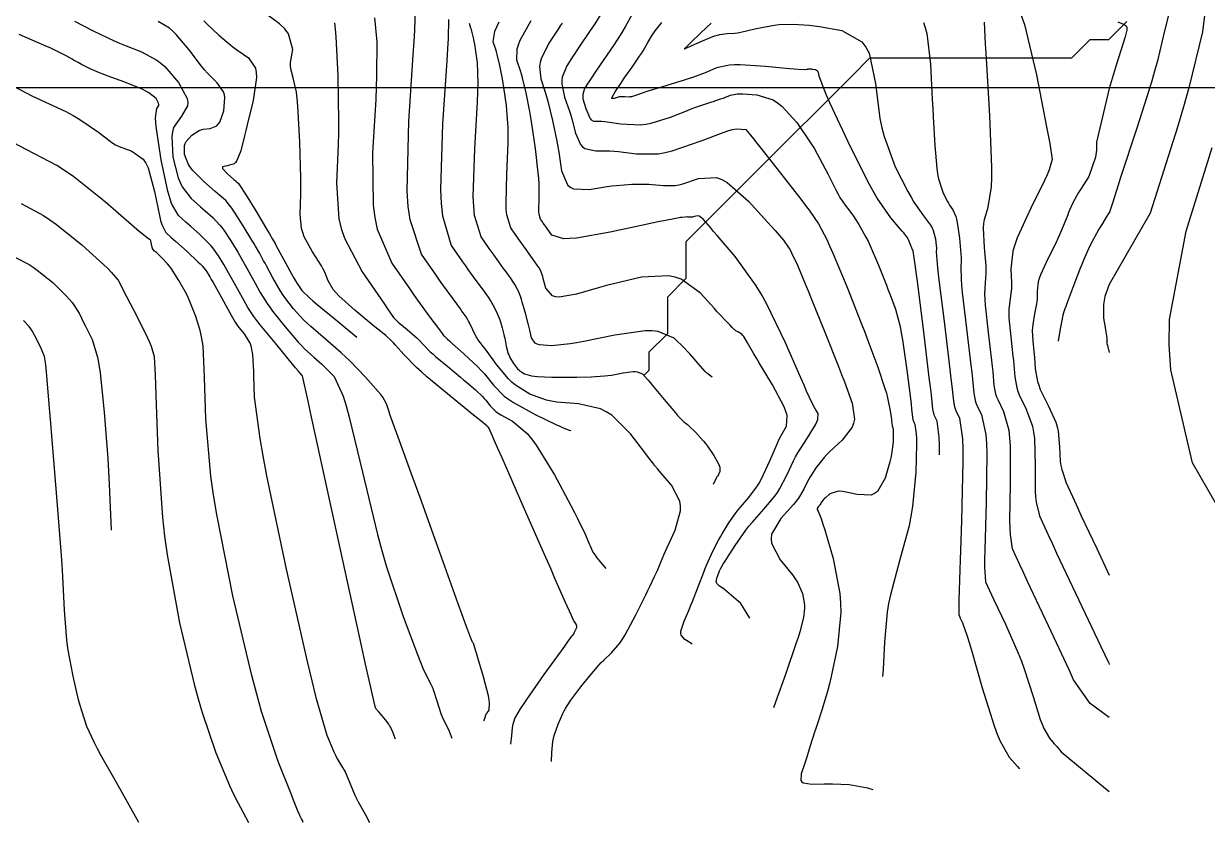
# Model space of a CAD drawing. Header units: metres. Extents: x 837117 to 838479, y 1189012 to 1191015.
# Drawn here: x 837940.9 to 838005.3, y 1189013.9 to 1189057.4 of the extents above; entities that cross this region are included whole.
import ezdxf

# ---------------------------------------------------------------- set-up
doc = ezdxf.new("R2010")
doc.units = ezdxf.units.M
doc.header["$LTSCALE"] = 0.3
for name, color, linetype in [('COTAS 10', 1, 'Continuous'), ('COTAS INT', 252, 'Continuous'), ('DRENAJE', 5, 'Continuous'), ('MARCO IMP', 130, 'Continuous')]:
    doc.layers.add(name, color=color, linetype=linetype)

msp = doc.modelspace()

# ---------------------------------------------------------------- linework, layer by layer
at = {"layer": 'COTAS 10'}
for points in [[(837957.854, 1189057.4), (837957.89, 1189057.055), (837957.924, 1189056.636), (837958.024, 1189054.519), (837958.064, 1189052.046), (837958.06, 1189051.404), (837958.049, 1189050.779), (837957.953, 1189048.673), (837958.083, 1189046.723), (837958.213, 1189046.197), (837958.386, 1189045.676), (837959.351, 1189043.843), (837960.365, 1189042.37), (837960.567, 1189042.077), (837960.736, 1189041.833), (837961.064, 1189041.364), (837961.241, 1189041.174), (837961.315, 1189041.106), (837961.399, 1189041.031), (837961.794, 1189040.705), (837962.217, 1189040.349), (837962.32, 1189040.255), (837962.416, 1189040.164), (837962.709, 1189039.854), (837963.061, 1189039.496), (837963.194, 1189039.374), (837963.342, 1189039.243), (837964.005, 1189038.687), (837964.701, 1189038.116), (837964.871, 1189037.974), (837965.03, 1189037.839), (837965.519, 1189037.414), (837965.899, 1189037.052), (837965.989, 1189036.957), (837966.073, 1189036.866), (837966.322, 1189036.555), (837966.633, 1189036.248), (837966.756, 1189036.159), (837966.895, 1189036.067), (837967.529, 1189035.719), (837968.328, 1189035.05), (837968.571, 1189034.756), (837968.823, 1189034.415), (837969.81, 1189032.789), (837970.704, 1189031.116), (837970.897, 1189030.746), (837971.067, 1189030.415), (837971.483, 1189029.554), (837971.708, 1189029.042), (837971.757, 1189028.93), (837971.799, 1189028.833), (837971.906, 1189028.59), (837972.056, 1189028.358), (837972.127, 1189028.267), (837972.211, 1189028.164), (837972.617, 1189027.693)], [(837977.309, 1189023.567), (837977.249, 1189023.612), (837977.183, 1189023.656), (837976.901, 1189023.819), (837976.703, 1189024.072), (837976.69, 1189024.174), (837976.695, 1189024.29), (837976.864, 1189024.824), (837977.155, 1189025.49), (837977.237, 1189025.689), (837977.32, 1189025.894), (837977.625, 1189026.69), (837977.935, 1189027.492), (837978.021, 1189027.702), (837978.107, 1189027.907), (837978.419, 1189028.6), (837978.745, 1189029.244), (837978.84, 1189029.417), (837978.937, 1189029.587), (837979.303, 1189030.184), (837979.697, 1189030.746), (837979.812, 1189030.894), (837979.929, 1189031.038), (837980.371, 1189031.534), (837980.827, 1189032.134), (837980.953, 1189032.344), (837981.078, 1189032.573), (837981.531, 1189033.558), (837981.944, 1189034.522), (837982.045, 1189034.738), (837982.14, 1189034.932), (837982.433, 1189035.446), (837982.471, 1189036.015), (837982.406, 1189036.243), (837982.308, 1189036.501), (837981.677, 1189037.689), (837980.954, 1189038.884), (837980.798, 1189039.147), (837980.661, 1189039.381), (837980.322, 1189039.98), (837980.116, 1189040.317), (837980.062, 1189040.387), (837980.01, 1189040.445), (837979.835, 1189040.57), (837979.681, 1189040.641), (837979.642, 1189040.666), (837979.605, 1189040.694), (837979.483, 1189040.815), (837979.361, 1189040.955), (837979.323, 1189040.996), (837979.283, 1189041.037), (837979.124, 1189041.19), (837978.81, 1189041.516), (837978.672, 1189041.665), (837978.513, 1189041.841), (837977.756, 1189042.691), (837976.716, 1189043.443), (837976.379, 1189043.556), (837976.021, 1189043.629), (837974.548, 1189043.548), (837973.026, 1189043.196), (837972.637, 1189043.098), (837972.262, 1189042.998), (837971.022, 1189042.635), (837970.067, 1189042.463), (837969.87, 1189042.483), (837969.704, 1189042.534), (837969.347, 1189042.963), (837969.205, 1189043.485), (837969.174, 1189043.594), (837969.146, 1189043.687), (837969.073, 1189043.895), (837968.974, 1189044.063), (837968.929, 1189044.132), (837968.877, 1189044.209), (837968.626, 1189044.569), (837968.352, 1189044.952), (837968.286, 1189045.045), (837968.223, 1189045.132), (837968.031, 1189045.396), (837967.839, 1189045.663), (837967.777, 1189045.751), (837967.71, 1189045.846), (837967.438, 1189046.238), (837967.224, 1189046.951), (837967.195, 1189047.248), (837967.178, 1189047.587), (837967.225, 1189049.17), (837967.302, 1189050.874), (837967.304, 1189051.291), (837967.298, 1189051.683), (837967.208, 1189052.897), (837967.064, 1189053.876), (837967.024, 1189054.119), (837966.984, 1189054.35), (837966.839, 1189055.083), (837966.696, 1189055.678), (837966.657, 1189055.822), (837966.618, 1189055.956), (837966.481, 1189056.365), (837966.568, 1189056.945), (837966.67, 1189057.187), (837966.806, 1189057.464)], [(837990.766, 1189033.89), (837990.762, 1189034.411), (837990.75, 1189034.847), (837990.635, 1189035.711), (837990.496, 1189035.998), (837990.468, 1189036.07), (837990.446, 1189036.139), (837990.405, 1189036.363), (837990.319, 1189037.155), (837990.268, 1189037.582), (837990.206, 1189038.099), (837989.885, 1189040.717), (837989.557, 1189043.318), (837989.491, 1189043.825), (837989.436, 1189044.239), (837989.323, 1189044.963), (837989.273, 1189045.098), (837989.257, 1189045.141), (837989.167, 1189045.371), (837989.09, 1189045.55), (837989.07, 1189045.593), (837989.051, 1189045.632), (837988.986, 1189045.748), (837988.814, 1189045.965), (837988.728, 1189046.068), (837988.624, 1189046.189), (837988.11, 1189046.783), (837987.372, 1189047.858), (837987.128, 1189048.283), (837986.866, 1189048.763), (837985.774, 1189050.956), (837984.801, 1189053.053), (837984.615, 1189053.473), (837984.464, 1189053.823), (837984.218, 1189054.507), (837984.178, 1189054.697), (837984.157, 1189054.736), (837984.132, 1189054.769), (837984.008, 1189054.838), (837983.868, 1189054.863), (837983.834, 1189054.868), (837983.802, 1189054.872), (837983.702, 1189054.88), (837983.612, 1189054.876), (837983.587, 1189054.873), (837983.56, 1189054.869), (837983.463, 1189054.849), (837983.069, 1189054.86), (837982.857, 1189054.876), (837982.599, 1189054.898), (837981.296, 1189055.024), (837979.916, 1189055.112), (837979.61, 1189055.11), (837979.338, 1189055.096), (837978.631, 1189054.95), (837978.141, 1189054.739), (837978.006, 1189054.684), (837977.871, 1189054.631), (837977.385, 1189054.454), (837976.823, 1189054.268), (837976.641, 1189054.21), (837976.446, 1189054.149), (837975.645, 1189053.906), (837974.893, 1189053.676), (837974.73, 1189053.624), (837974.587, 1189053.576), (837974.23, 1189053.447), (837974, 1189053.376), (837973.936, 1189053.366), (837973.872, 1189053.359), (837973.64, 1189053.369), (837973.41, 1189053.378), (837973.348, 1189053.371), (837973.286, 1189053.36), (837973.065, 1189053.286), (837972.941, 1189053.281), (837972.94, 1189053.314), (837972.952, 1189053.361), (837973.117, 1189053.655), (837973.416, 1189054.097), (837973.512, 1189054.238), (837973.615, 1189054.387), (837974.036, 1189054.989), (837974.448, 1189055.592), (837974.544, 1189055.742), (837974.633, 1189055.883), (837974.889, 1189056.328), (837975.132, 1189056.735), (837975.212, 1189056.852), (837975.297, 1189056.97), (837975.651, 1189057.414)], [(838000.468, 1189057.464), (838000.778, 1189057.335), (838000.913, 1189057.243), (838000.936, 1189057.209), (838000.952, 1189057.173), (838000.958, 1189057.013), (838000.905, 1189056.793), (838000.884, 1189056.719), (838000.861, 1189056.639), (838000.754, 1189056.302), (838000.397, 1189055.144), (838000.216, 1189054.547), (838000, 1189053.832), (837999.311, 1189050.905), (837999.295, 1189050.479), (837999.253, 1189050.092), (837998.89, 1189049.033), (837998.431, 1189048.325), (837998.329, 1189048.16), (837998.239, 1189048.009), (837998.003, 1189047.575), (837997.833, 1189047.195), (837997.784, 1189047.078), (837997.735, 1189046.955), (837997.547, 1189046.468), (837997.292, 1189045.856), (837997.2, 1189045.655), (837997.099, 1189045.44), (837996.656, 1189044.549), (837996.26, 1189043.684), (837996.188, 1189043.486), (837996.132, 1189043.305), (837996.067, 1189042.801), (837996.072, 1189042.374), (837996.061, 1189042.243), (837996.043, 1189042.105), (837995.935, 1189041.558), (837995.831, 1189040.976), (837995.818, 1189040.816), (837995.811, 1189040.656), (837995.839, 1189040.084), (837995.902, 1189039.504), (837995.916, 1189039.34), (837995.929, 1189039.174), (837995.967, 1189038.562), (837996.093, 1189037.879), (837996.162, 1189037.668), (837996.246, 1189037.448), (837996.67, 1189036.573), (837997.084, 1189035.658), (837997.16, 1189035.412), (837997.219, 1189035.169), (837997.297, 1189034.32), (837997.334, 1189033.515), (837997.368, 1189033.3), (837997.412, 1189033.089), (837997.656, 1189032.357), (837998.099, 1189031.378), (837998.269, 1189031.011), (837998.459, 1189030.603), (837999.315, 1189028.784), (838000, 1189027.333)], [(837961.163, 1189018.396), (837961.013, 1189018.788), (837960.886, 1189019.07), (837960.845, 1189019.143), (837960.802, 1189019.215), (837960.624, 1189019.455), (837960.446, 1189019.663), (837960.403, 1189019.713), (837960.362, 1189019.76), (837960.235, 1189019.904), (837960.14, 1189020.02), (837960.119, 1189020.05), (837960.1, 1189020.079), (837960.053, 1189020.172), (837959.729, 1189021.612), (837959.536, 1189022.49), (837959.297, 1189023.575), (837958.064, 1189029.225), (837956.835, 1189034.859), (837956.6, 1189035.935), (837956.41, 1189036.801), (837956.104, 1189038.179), (837956.096, 1189038.188), (837956.094, 1189038.19), (837956.091, 1189038.192), (837956.083, 1189038.2), (837955.866, 1189038.459), (837955.732, 1189038.62), (837955.566, 1189038.82), (837954.702, 1189039.864), (837953.808, 1189040.966), (837953.623, 1189041.202), (837953.466, 1189041.408), (837953.126, 1189041.906), (837952.915, 1189042.296), (837952.839, 1189042.434), (837952.755, 1189042.586), (837952.39, 1189043.243), (837952.007, 1189043.922), (837951.912, 1189044.087), (837951.823, 1189044.242), (837951.541, 1189044.719), (837951.233, 1189045.147), (837951.128, 1189045.271), (837951.014, 1189045.397), (837950.527, 1189045.872), (837950.016, 1189046.329), (837949.886, 1189046.444), (837949.761, 1189046.554), (837949.354, 1189046.909), (837948.982, 1189047.571), (837948.881, 1189047.875), (837948.78, 1189048.23), (837948.42, 1189049.947), (837948.167, 1189051.628), (837948.133, 1189051.96), (837948.116, 1189052.234), (837948.186, 1189052.743), (837948.284, 1189052.907), (837948.284, 1189052.963), (837948.273, 1189053.024), (837948.138, 1189053.284), (837947.75, 1189053.596), (837947.58, 1189053.69), (837947.383, 1189053.787), (837946.446, 1189054.164), (837945.479, 1189054.52), (837945.262, 1189054.603), (837945.068, 1189054.68), (837944.554, 1189054.906), (837944.229, 1189055.068), (837944.154, 1189055.106), (837944.086, 1189055.141), (837943.896, 1189055.24), (837943.712, 1189055.342), (837943.648, 1189055.379), (837943.578, 1189055.42), (837943.279, 1189055.597), (837942.676, 1189055.9), (837942.416, 1189056.021), (837942.114, 1189056.156), (837940.686, 1189056.777)], [(837947.194, 1189013.872), (837947.115, 1189014.019), (837945.985, 1189016.042), (837945.142, 1189017.537), (837944.958, 1189017.883), (837944.794, 1189018.2), (837944.378, 1189019.098), (837944.093, 1189019.946), (837944.012, 1189020.23), (837943.929, 1189020.537), (837943.623, 1189021.824), (837943.363, 1189023.246), (837943.309, 1189023.637), (837943.264, 1189024.028), (837943.165, 1189025.43), (837943.07, 1189027.259), (837943.026, 1189027.918), (837942.974, 1189028.645), (837942.726, 1189031.821), (837942.469, 1189034.925), (837942.413, 1189035.606), (837942.362, 1189036.209), (837942.233, 1189037.742), (837942.153, 1189038.596), (837942.135, 1189038.77), (837942.117, 1189038.918), (837942.068, 1189039.229), (837941.984, 1189039.449), (837941.945, 1189039.539), (837941.899, 1189039.642), (837941.679, 1189040.121), (837941.404, 1189040.628), (837941.323, 1189040.749), (837941.241, 1189040.863), (837940.93, 1189041.202)]]:
    msp.add_lwpolyline(points, dxfattribs=at)
at = {"layer": 'COTAS INT'}
for points in [[(838005.327, 1189059.004), (838005.061, 1189056.917), (838004.326, 1189053.862), (838004.037, 1189052.831), (838003.711, 1189051.719), (838002.224, 1189047.036), (838000, 1189043.161), (837999.757, 1189042.494), (837999.711, 1189042.278), (837999.68, 1189042.065), (837999.692, 1189041.321), (837999.785, 1189040.714), (837999.804, 1189040.588), (837999.821, 1189040.479), (837999.857, 1189040.237), (837999.871, 1189040.13), (837999.873, 1189040.106), (837999.874, 1189040.086), (837999.872, 1189040.035), (837999.867, 1189040.003), (837999.866, 1189039.994), (837999.866, 1189039.954), (837999.872, 1189039.918), (837999.876, 1189039.906), (837999.88, 1189039.893), (837999.901, 1189039.841), (838000, 1189039.447)], [(837967.432, 1189018.13), (837967.496, 1189018.605), (837967.529, 1189019.02), (837967.545, 1189019.122), (837967.563, 1189019.218), (837967.652, 1189019.518), (837967.964, 1189020.046), (837968.122, 1189020.285), (837968.312, 1189020.565), (837969.259, 1189021.914), (837970.19, 1189023.217), (837970.37, 1189023.469), (837970.517, 1189023.674), (837970.765, 1189024.017), (837970.792, 1189024.048), (837970.799, 1189024.056), (837970.806, 1189024.063), (837970.829, 1189024.085), (837970.863, 1189024.134), (837970.877, 1189024.158), (837970.893, 1189024.187), (837970.967, 1189024.332), (837971.023, 1189024.488), (837971.027, 1189024.524), (837971.027, 1189024.558), (837970.987, 1189024.656), (837970.857, 1189024.886), (837970.8, 1189025.002), (837970.734, 1189025.142), (837970.421, 1189025.837), (837969.842, 1189027.155), (837969.608, 1189027.688), (837969.343, 1189028.293), (837968.12, 1189031.084), (837966.965, 1189033.72), (837966.742, 1189034.228), (837966.561, 1189034.64), (837966.257, 1189035.324), (837966.228, 1189035.371), (837966.221, 1189035.381), (837966.213, 1189035.39), (837966.19, 1189035.409), (837966.172, 1189035.419), (837966.164, 1189035.425), (837966.155, 1189035.434), (837966.148, 1189035.443), (837966.145, 1189035.445), (837966.143, 1189035.448), (837966.132, 1189035.459), (837965.826, 1189035.707), (837965.637, 1189035.86), (837965.404, 1189036.05), (837964.187, 1189037.038), (837962.874, 1189038.138), (837962.58, 1189038.398), (837962.317, 1189038.639), (837961.62, 1189039.349), (837961.166, 1189039.861), (837961.056, 1189039.978), (837960.953, 1189040.083), (837960.637, 1189040.371), (837960.213, 1189040.716), (837960.042, 1189040.857), (837959.847, 1189041.018), (837958.949, 1189041.763), (837958.089, 1189042.54), (837957.917, 1189042.721), (837957.775, 1189042.887), (837957.504, 1189043.364), (837957.324, 1189043.836), (837957.24, 1189043.998), (837957.141, 1189044.174), (837956.659, 1189044.927), (837956.203, 1189045.757), (837956.121, 1189045.982), (837956.058, 1189046.205), (837955.988, 1189046.994), (837956.017, 1189048.07), (837956.016, 1189048.474), (837956.011, 1189048.924), (837955.961, 1189050.933), (837955.86, 1189052.872), (837955.823, 1189053.278), (837955.781, 1189053.627), (837955.598, 1189054.415), (837955.467, 1189054.903), (837955.458, 1189055.063), (837955.462, 1189055.235), (837955.574, 1189055.945), (837955.348, 1189056.808), (837955.138, 1189057.076), (837954.864, 1189057.357), (837953.339, 1189058.475)], [(837969.658, 1189017.189), (837969.664, 1189017.676), (837969.73, 1189018.27), (837969.764, 1189018.437), (837969.805, 1189018.605), (837970.012, 1189019.218), (837970.271, 1189019.794), (837970.345, 1189019.939), (837970.419, 1189020.076), (837970.698, 1189020.518), (837971.029, 1189020.964), (837971.137, 1189021.104), (837971.253, 1189021.251), (837971.73, 1189021.843), (837972.232, 1189022.426), (837972.363, 1189022.567), (837972.491, 1189022.7), (837972.924, 1189023.106), (837973.377, 1189023.636), (837973.517, 1189023.846), (837973.664, 1189024.083), (837974.248, 1189025.17), (837974.785, 1189026.26), (837974.902, 1189026.499), (837975.005, 1189026.711), (837975.262, 1189027.251), (837975.415, 1189027.593), (837975.452, 1189027.681), (837975.487, 1189027.765), (837975.596, 1189028.043), (837975.775, 1189028.465), (837975.854, 1189028.641), (837975.947, 1189028.842), (837976.387, 1189029.781), (837976.675, 1189030.829), (837976.671, 1189031.098), (837976.63, 1189031.358), (837976.181, 1189032.225), (837975.625, 1189032.879), (837975.518, 1189033.005), (837975.43, 1189033.107), (837975.282, 1189033.279), (837975.262, 1189033.302), (837975.254, 1189033.311), (837975.247, 1189033.321), (837975.215, 1189033.368), (837974.999, 1189033.655), (837974.875, 1189033.817), (837974.723, 1189034.015), (837973.946, 1189035.029), (837972.93, 1189036.036), (837972.628, 1189036.23), (837972.317, 1189036.388), (837971.118, 1189036.65), (837969.948, 1189036.745), (837969.654, 1189036.798), (837969.374, 1189036.862), (837968.473, 1189037.186), (837967.698, 1189037.676), (837967.498, 1189037.843), (837967.305, 1189038.025), (837966.656, 1189038.798), (837966.15, 1189039.509), (837966.045, 1189039.652), (837965.956, 1189039.771), (837965.764, 1189040.007), (837965.648, 1189040.162), (837965.607, 1189040.23), (837965.563, 1189040.31), (837965.372, 1189040.692), (837965.185, 1189041.077), (837965.143, 1189041.16), (837965.105, 1189041.232), (837965.003, 1189041.404), (837964.85, 1189041.615), (837964.779, 1189041.712), (837964.697, 1189041.825), (837964.296, 1189042.37), (837963.742, 1189043.14), (837963.562, 1189043.395), (837963.371, 1189043.667), (837962.586, 1189044.801), (837961.955, 1189046.67), (837961.862, 1189047.407), (837961.803, 1189048.238), (837961.884, 1189052.031), (837962.131, 1189055.664), (837962.176, 1189056.394), (837962.213, 1189057.006), (837962.262, 1189058.22)], [(837974.124, 1189058.031), (837973.66, 1189057.183), (837973.54, 1189056.975), (837973.422, 1189056.779), (837973.025, 1189056.17), (837972.655, 1189055.639), (837972.455, 1189055.347), (837972.104, 1189054.823), (837971.793, 1189054.352), (837971.719, 1189054.24), (837971.65, 1189054.135), (837971.444, 1189053.821), (837971.35, 1189053.494), (837971.351, 1189053.381), (837971.365, 1189053.259), (837971.513, 1189052.735), (837971.716, 1189052.273), (837971.764, 1189052.189), (837971.808, 1189052.124), (837971.936, 1189052.048), (837972.227, 1189052.055), (837972.375, 1189052.042), (837972.55, 1189052.023), (837973.425, 1189051.901), (837974.484, 1189051.857), (837974.777, 1189051.887), (837975.069, 1189051.934), (837976.122, 1189052.259), (837977.048, 1189052.639), (837977.26, 1189052.722), (837977.453, 1189052.796), (837977.991, 1189052.982), (837978.369, 1189053.097), (837978.46, 1189053.125), (837978.546, 1189053.153), (837978.811, 1189053.24), (837979.04, 1189053.324), (837979.103, 1189053.349), (837979.167, 1189053.374), (837979.398, 1189053.474), (837979.758, 1189053.54), (837979.904, 1189053.544), (837980.069, 1189053.543), (837980.832, 1189053.49), (837981.707, 1189053.202), (837981.944, 1189053.052), (837982.177, 1189052.872), (837983, 1189051.97), (837983.748, 1189050.874), (837983.935, 1189050.573), (837984.112, 1189050.271), (837984.68, 1189049.189), (837985.134, 1189048.27), (837985.241, 1189048.072), (837985.339, 1189047.899), (837985.624, 1189047.475), (837985.88, 1189047.153), (837985.96, 1189047.043), (837986.044, 1189046.925), (837986.38, 1189046.422), (837986.762, 1189045.74), (837986.876, 1189045.509), (837986.993, 1189045.26), (837987.442, 1189044.205), (837987.87, 1189043.122), (837987.974, 1189042.855), (837988.07, 1189042.602), (837988.365, 1189041.807), (837988.613, 1189040.871), (837988.681, 1189040.529), (837988.748, 1189040.152), (837988.985, 1189038.493), (837989.175, 1189036.948), (837989.212, 1189036.643), (837989.242, 1189036.391), (837989.292, 1189035.923), (837989.316, 1189035.791), (837989.33, 1189035.75), (837989.346, 1189035.708), (837989.428, 1189035.538), (837989.496, 1189035.029), (837989.503, 1189034.771), (837989.505, 1189034.464), (837989.47, 1189032.933), (837989.294, 1189031.063), (837989.207, 1189030.541), (837989.104, 1189030.017), (837988.591, 1189028.112), (837988.088, 1189026.268), (837987.991, 1189025.783), (837987.911, 1189025.309), (837987.775, 1189023.689), (837987.696, 1189022.199), (837987.652, 1189021.808)], [(838003.286, 1189058.107), (838003.009, 1189056.965), (838002.616, 1189055.328), (838002.461, 1189054.775), (838002.286, 1189054.179), (838001.489, 1189051.669), (838000.611, 1189048.985), (838000.386, 1189048.28), (838000.169, 1189047.592), (838000, 1189047.043)], [(837943.711, 1189057.487), (837944.716, 1189056.974), (837945.854, 1189056.432), (837946.145, 1189056.302), (837946.425, 1189056.181), (837947.35, 1189055.818), (837948.179, 1189055.378), (837948.399, 1189055.209), (837948.615, 1189055.019), (837949.361, 1189054.162), (837949.824, 1189053.276), (837949.861, 1189053.068), (837949.859, 1189052.876), (837949.524, 1189052.318), (837949.093, 1189051.701), (837949.03, 1189051.472), (837948.991, 1189051.218), (837949.055, 1189050.09), (837949.343, 1189048.958), (837949.445, 1189048.701), (837949.557, 1189048.469), (837950.042, 1189047.837), (837950.558, 1189047.39), (837950.689, 1189047.276), (837950.815, 1189047.165), (837951.228, 1189046.797), (837951.61, 1189046.395), (837951.717, 1189046.263), (837951.824, 1189046.121), (837952.213, 1189045.533), (837952.586, 1189044.91), (837952.682, 1189044.747), (837952.775, 1189044.586), (837953.086, 1189044.04), (837953.375, 1189043.519), (837953.531, 1189043.231), (837953.809, 1189042.715), (837954.183, 1189042.115), (837954.321, 1189041.92), (837954.475, 1189041.711), (837955.157, 1189040.851), (837955.872, 1189040.022), (837956.046, 1189039.833), (837956.21, 1189039.662), (837956.716, 1189039.192), (837957.153, 1189038.816), (837957.273, 1189038.705), (837957.393, 1189038.59), (837957.821, 1189038.149), (837958.317, 1189037.07), (837958.48, 1189036.553), (837958.653, 1189035.942), (837959.369, 1189032.946), (837960.187, 1189029.544), (837960.423, 1189028.675), (837960.665, 1189027.839), (837961.575, 1189025.086), (837962.358, 1189023.01), (837962.52, 1189022.6), (837962.658, 1189022.262), (837962.956, 1189021.636), (837963.112, 1189021.363), (837963.16, 1189021.247), (837963.211, 1189021.114), (837963.411, 1189020.488), (837963.638, 1189019.798), (837963.706, 1189019.624), (837963.776, 1189019.458), (837964.044, 1189018.92), (837964.235, 1189018.452)], [(837965.974, 1189019.403), (837966.064, 1189019.63), (837966.067, 1189019.67), (837966.069, 1189019.68), (837966.07, 1189019.689), (837966.079, 1189019.718), (837966.112, 1189019.774), (837966.129, 1189019.799), (837966.15, 1189019.83), (837966.254, 1189019.977), (837966.284, 1189020.364), (837966.258, 1189020.546), (837966.217, 1189020.76), (837965.949, 1189021.803), (837965.65, 1189022.824), (837965.59, 1189023.026), (837965.541, 1189023.191), (837965.447, 1189023.495), (837965.403, 1189023.601), (837965.385, 1189023.643), (837965.364, 1189023.69), (837965.267, 1189023.903), (837964.937, 1189024.768), (837964.77, 1189025.226), (837964.57, 1189025.778), (837963.573, 1189028.56), (837962.499, 1189031.561), (837962.251, 1189032.251), (837962.024, 1189032.88), (837961.381, 1189034.644), (837960.965, 1189035.785), (837960.882, 1189036.021), (837960.813, 1189036.224), (837960.675, 1189036.668), (837960.471, 1189037.025), (837960.36, 1189037.171), (837960.225, 1189037.339), (837959.537, 1189038.118), (837958.689, 1189038.992), (837958.452, 1189039.219), (837958.215, 1189039.44), (837957.35, 1189040.184), (837956.554, 1189040.865), (837956.36, 1189041.046), (837956.178, 1189041.223), (837955.613, 1189041.837), (837955.143, 1189042.456), (837955.019, 1189042.637), (837954.899, 1189042.822), (837954.492, 1189043.523), (837954.148, 1189044.167), (837954.067, 1189044.316), (837953.994, 1189044.452), (837953.783, 1189044.836), (837953.543, 1189045.251), (837953.451, 1189045.406), (837953.349, 1189045.579), (837952.886, 1189046.348), (837952.414, 1189047.095), (837952.306, 1189047.255), (837952.207, 1189047.394), (837951.928, 1189047.723), (837951.613, 1189048.001), (837951.491, 1189048.107), (837951.354, 1189048.227), (837950.73, 1189048.765), (837950.132, 1189049.368), (837950.01, 1189049.528), (837949.906, 1189049.686), (837949.691, 1189050.232), (837949.696, 1189050.716), (837949.731, 1189050.834), (837949.78, 1189050.946), (837950.082, 1189051.295), (837950.479, 1189051.536), (837950.588, 1189051.58), (837950.697, 1189051.614), (837951.09, 1189051.657), (837951.441, 1189051.792), (837951.524, 1189051.884), (837951.601, 1189052), (837951.828, 1189052.616), (837951.887, 1189053.318), (837951.857, 1189053.487), (837951.808, 1189053.645), (837951.466, 1189054.128), (837950.945, 1189054.655), (837950.783, 1189054.841), (837950.614, 1189055.045), (837949.941, 1189055.927), (837949.242, 1189056.77), (837949.057, 1189056.949), (837948.876, 1189057.105), (837948.254, 1189057.472)], [(837950.738, 1189057.506), (837950.897, 1189057.341), (837951.548, 1189056.731), (837952.229, 1189056.164), (837952.407, 1189056.026), (837952.58, 1189055.896), (837953.169, 1189055.496), (837953.548, 1189054.929), (837953.59, 1189054.693), (837953.603, 1189054.424), (837953.422, 1189053.168), (837953.099, 1189051.849), (837953.024, 1189051.54), (837952.954, 1189051.256), (837952.754, 1189050.433), (837952.542, 1189049.903), (837952.466, 1189049.804), (837952.382, 1189049.725), (837952.014, 1189049.613), (837951.76, 1189049.559), (837951.748, 1189049.517), (837951.762, 1189049.464), (837952.021, 1189049.174), (837952.373, 1189048.871), (837952.444, 1189048.81), (837952.505, 1189048.757), (837952.629, 1189048.648), (837952.803, 1189048.392), (837952.895, 1189048.247), (837953.005, 1189048.07), (837953.559, 1189047.162), (837954.111, 1189046.248), (837954.221, 1189046.066), (837954.311, 1189045.916), (837954.479, 1189045.633), (837954.613, 1189045.385), (837954.682, 1189045.257), (837954.764, 1189045.103), (837955.175, 1189044.332), (837955.616, 1189043.529), (837955.717, 1189043.355), (837955.81, 1189043.202), (837956.068, 1189042.824), (837956.483, 1189042.425), (837956.674, 1189042.258), (837956.899, 1189042.067), (837957.984, 1189041.176), (837959.071, 1189040.287)], [(837960.025, 1189057.667), (837960.143, 1189056.37), (837960.138, 1189054.526), (837960.118, 1189053.899), (837960.09, 1189053.221), (837959.919, 1189050.352), (837959.943, 1189047.481), (837960.037, 1189046.802), (837960.17, 1189046.173), (837960.968, 1189044.322), (837961.923, 1189042.944), (837962.154, 1189042.614), (837962.371, 1189042.307), (837963.037, 1189041.382), (837963.5, 1189040.753), (837963.589, 1189040.632), (837963.661, 1189040.535), (837963.78, 1189040.377), (837963.789, 1189040.37), (837963.791, 1189040.368), (837963.792, 1189040.366), (837963.808, 1189040.35), (837963.811, 1189040.348), (837963.824, 1189040.337), (837963.999, 1189040.181), (837964.104, 1189040.087), (837964.233, 1189039.971), (837964.906, 1189039.369), (837965.656, 1189038.655), (837965.834, 1189038.469), (837965.999, 1189038.288), (837966.489, 1189037.677), (837967.085, 1189037.08), (837967.317, 1189036.908), (837967.578, 1189036.734), (837968.762, 1189036.081), (837969.881, 1189035.541), (837970.101, 1189035.438), (837970.282, 1189035.355), (837970.613, 1189035.223), (837970.686, 1189035.207), (837970.705, 1189035.197)], [(837964.057, 1189057.578), (837964.026, 1189056.559), (837963.995, 1189056.003), (837963.953, 1189055.328), (837963.722, 1189051.899), (837963.616, 1189048.325), (837963.654, 1189047.559), (837963.72, 1189046.89), (837964.203, 1189045.28), (837964.818, 1189044.393), (837964.967, 1189044.18), (837965.108, 1189043.981), (837965.541, 1189043.379), (837965.872, 1189042.927), (837965.948, 1189042.823), (837966.017, 1189042.728), (837966.211, 1189042.459), (837966.367, 1189042.215), (837966.412, 1189042.135), (837966.459, 1189042.05), (837966.635, 1189041.698), (837966.799, 1189041.323), (837966.837, 1189041.224), (837966.873, 1189041.126), (837966.978, 1189040.789), (837967.063, 1189040.441), (837967.086, 1189040.336), (837967.11, 1189040.228), (837967.194, 1189039.807), (837967.304, 1189039.389), (837967.344, 1189039.283), (837967.388, 1189039.181), (837967.578, 1189038.846), (837967.803, 1189038.573), (837967.868, 1189038.51), (837967.934, 1189038.453), (837968.183, 1189038.292), (837968.569, 1189038.188), (837968.721, 1189038.166), (837968.893, 1189038.148), (837969.68, 1189038.111), (837970.563, 1189038.104), (837970.796, 1189038.105), (837971.024, 1189038.107), (837971.806, 1189038.126), (837972.529, 1189038.176), (837972.721, 1189038.198), (837972.908, 1189038.222), (837973.553, 1189038.34), (837974.09, 1189038.416), (837974.209, 1189038.415), (837974.316, 1189038.404), (837974.596, 1189038.286), (837974.899, 1189037.963), (837975.02, 1189037.823), (837975.156, 1189037.662), (837975.785, 1189036.899), (837976.391, 1189036.165), (837976.514, 1189036.023), (837976.618, 1189035.907), (837976.83, 1189035.706), (837976.986, 1189035.595), (837977.054, 1189035.536), (837977.133, 1189035.463), (837977.508, 1189035.096), (837977.929, 1189034.632), (837978.037, 1189034.498), (837978.142, 1189034.361), (837978.487, 1189033.849), (837978.733, 1189033.395), (837978.774, 1189033.295), (837978.804, 1189033.206), (837978.816, 1189032.979), (837978.76, 1189032.848), (837978.746, 1189032.821), (837978.734, 1189032.796), (837978.696, 1189032.74), (837978.665, 1189032.705), (837978.649, 1189032.685), (837978.621, 1189032.645), (837978.439, 1189032.273)], [(837980.444, 1189024.992), (837979.946, 1189025.78), (837979.32, 1189026.334), (837979.184, 1189026.448), (837979.065, 1189026.544), (837978.772, 1189026.752), (837978.643, 1189026.882), (837978.626, 1189026.93), (837978.619, 1189026.982), (837978.662, 1189027.216), (837978.752, 1189027.454), (837978.774, 1189027.509), (837978.795, 1189027.561), (837978.861, 1189027.71), (837979.016, 1189027.974), (837979.093, 1189028.098), (837979.185, 1189028.244), (837979.644, 1189028.954), (837980.222, 1189029.776), (837980.39, 1189029.993), (837980.561, 1189030.205), (837981.208, 1189030.932), (837981.807, 1189031.639), (837981.948, 1189031.839), (837982.077, 1189032.041), (837982.456, 1189032.784), (837982.815, 1189033.554), (837982.933, 1189033.773), (837983.059, 1189033.994), (837983.581, 1189034.812), (837984.019, 1189035.521), (837984.092, 1189035.673), (837984.144, 1189035.806), (837984.16, 1189036.128), (837984.038, 1189036.335), (837984.003, 1189036.396), (837983.968, 1189036.459), (837983.837, 1189036.699), (837983.534, 1189037.355), (837983.39, 1189037.68), (837983.22, 1189038.068), (837982.388, 1189039.984), (837981.356, 1189042.118), (837981.06, 1189042.642), (837980.76, 1189043.137), (837979.637, 1189044.684), (837978.674, 1189045.817), (837978.474, 1189046.051), (837978.303, 1189046.251), (837977.924, 1189046.687), (837977.742, 1189046.845), (837977.695, 1189046.87), (837977.65, 1189046.886), (837977.497, 1189046.879), (837977.364, 1189046.833), (837977.331, 1189046.825), (837977.3, 1189046.82), (837977.2, 1189046.819), (837977.105, 1189046.829), (837977.076, 1189046.831), (837977.046, 1189046.832), (837976.931, 1189046.83), (837976.75, 1189046.81), (837976.679, 1189046.8), (837976.599, 1189046.787), (837976.233, 1189046.721), (837975.454, 1189046.563), (837975.114, 1189046.491), (837974.72, 1189046.407), (837972.846, 1189046.003), (837971.006, 1189045.684), (837970.633, 1189045.654), (837970.319, 1189045.65), (837969.679, 1189045.842), (837969.462, 1189046.145), (837969.416, 1189046.211), (837969.375, 1189046.268), (837969.276, 1189046.405), (837969.204, 1189046.504), (837969.181, 1189046.537), (837969.157, 1189046.572), (837969.056, 1189046.717), (837968.976, 1189046.982), (837968.965, 1189047.092), (837968.959, 1189047.218), (837968.977, 1189047.805), (837968.977, 1189048.648), (837968.959, 1189048.934), (837968.935, 1189049.244), (837968.783, 1189050.557), (837968.583, 1189051.913), (837968.528, 1189052.249), (837968.472, 1189052.569), (837968.272, 1189053.585), (837968.074, 1189054.41), (837968.02, 1189054.609), (837967.966, 1189054.795), (837967.776, 1189055.362), (837967.781, 1189055.988), (837967.85, 1189056.211), (837967.948, 1189056.457), (837968.547, 1189057.525)], [(837970.234, 1189057.392), (837970.133, 1189057.237), (837970.02, 1189057.065), (837969.513, 1189056.29), (837969.089, 1189055.45), (837969.029, 1189055.236), (837968.994, 1189055.031), (837969.072, 1189054.358), (837969.314, 1189053.633), (837969.383, 1189053.395), (837969.451, 1189053.141), (837969.705, 1189052.088), (837969.938, 1189050.961), (837969.994, 1189050.661), (837970.046, 1189050.366), (837970.205, 1189049.341), (837970.517, 1189048.582), (837970.666, 1189048.454), (837970.842, 1189048.361), (837971.703, 1189048.324), (837972.689, 1189048.487), (837972.944, 1189048.521), (837973.191, 1189048.55), (837974.02, 1189048.614), (837974.756, 1189048.624), (837974.946, 1189048.618), (837975.13, 1189048.608), (837975.741, 1189048.544), (837976.38, 1189048.549), (837976.581, 1189048.584), (837976.792, 1189048.633), (837977.644, 1189048.927), (837978.622, 1189048.975), (837978.914, 1189048.867), (837979.215, 1189048.708), (837980.378, 1189047.697), (837981.412, 1189046.55), (837981.631, 1189046.304), (837981.823, 1189046.09), (837982.273, 1189045.577), (837982.548, 1189045.179), (837982.629, 1189045.037), (837982.712, 1189044.882), (837983.027, 1189044.209), (837983.456, 1189043.187), (837983.61, 1189042.811), (837983.78, 1189042.395), (837984.52, 1189040.56), (837985.261, 1189038.693), (837985.43, 1189038.257), (837985.585, 1189037.857), (837986.015, 1189036.703), (837986.133, 1189035.832), (837986.091, 1189035.609), (837986.015, 1189035.395), (837985.472, 1189034.689), (837984.793, 1189034.061), (837984.633, 1189033.897), (837984.484, 1189033.736), (837984.047, 1189033.188), (837983.726, 1189032.689), (837983.651, 1189032.56), (837983.581, 1189032.434), (837983.38, 1189032.01), (837983.089, 1189031.523), (837982.964, 1189031.357), (837982.818, 1189031.177), (837982.13, 1189030.416), (837981.628, 1189029.556), (837981.601, 1189029.314), (837981.622, 1189029.07), (837982.1, 1189028.173), (837982.766, 1189027.34), (837982.907, 1189027.135), (837983.027, 1189026.942), (837983.303, 1189026.34), (837983.405, 1189025.816), (837983.416, 1189025.673), (837983.419, 1189025.531), (837983.371, 1189025.022), (837983.163, 1189024.249), (837983.065, 1189023.94), (837982.951, 1189023.59), (837982.396, 1189021.985), (837981.844, 1189020.424), (837981.731, 1189020.102)], [(837972.397, 1189057.966), (837972.014, 1189057.35), (837971.728, 1189056.94), (837971.65, 1189056.827), (837971.573, 1189056.714), (837971.302, 1189056.309), (837971.013, 1189055.872), (837970.926, 1189055.739), (837970.835, 1189055.6), (837970.478, 1189055.055), (837970.231, 1189054.442), (837970.209, 1189054.261), (837970.207, 1189054.074), (837970.367, 1189053.354), (837970.635, 1189052.596), (837970.701, 1189052.384), (837970.763, 1189052.171), (837970.959, 1189051.397), (837971.233, 1189050.776), (837971.344, 1189050.66), (837971.471, 1189050.568), (837972.058, 1189050.439), (837972.818, 1189050.43), (837973.054, 1189050.415), (837973.3, 1189050.393), (837974.281, 1189050.269), (837975.46, 1189050.279), (837975.83, 1189050.342), (837976.22, 1189050.432), (837977.79, 1189050.976), (837979.194, 1189051.506), (837979.479, 1189051.588), (837979.72, 1189051.641), (837980.218, 1189051.598), (837980.635, 1189051.094), (837980.824, 1189050.857), (837981.047, 1189050.577), (837982.118, 1189049.216), (837983.215, 1189047.796), (837983.454, 1189047.479), (837983.664, 1189047.197), (837984.186, 1189046.454), (837984.627, 1189045.611), (837984.785, 1189045.265), (837984.959, 1189044.871), (837985.718, 1189043.039), (837986.501, 1189041.058), (837986.69, 1189040.569), (837986.867, 1189040.106), (837987.406, 1189038.65), (837987.791, 1189037.502), (837987.87, 1189037.233), (837987.938, 1189036.986), (837988.086, 1189036.269), (837988.144, 1189035.797), (837988.155, 1189035.703), (837988.164, 1189035.626), (837988.18, 1189035.484), (837988.187, 1189035.443), (837988.191, 1189035.431), (837988.196, 1189035.418), (837988.221, 1189035.366), (837988.242, 1189035.21), (837988.244, 1189035.132), (837988.245, 1189035.037), (837988.234, 1189034.57), (837988.156, 1189033.924), (837988.114, 1189033.717), (837988.064, 1189033.499), (837987.808, 1189032.61), (837987.382, 1189031.885), (837987.225, 1189031.77), (837987.05, 1189031.691), (837986.276, 1189031.717), (837985.508, 1189031.885), (837985.337, 1189031.896), (837985.185, 1189031.892), (837984.787, 1189031.75), (837984.554, 1189031.544), (837984.506, 1189031.5), (837984.465, 1189031.461), (837984.379, 1189031.368), (837984.343, 1189031.312), (837984.327, 1189031.284), (837984.304, 1189031.237), (837984.272, 1189031.183), (837984.258, 1189031.164), (837984.242, 1189031.144), (837984.166, 1189031.06), (837984.11, 1189030.964), (837984.107, 1189030.937), (837984.109, 1189030.91), (837984.162, 1189030.81), (837984.34, 1189030.354), (837984.42, 1189030.102), (837984.515, 1189029.795), (837984.97, 1189028.234), (837985.338, 1189026.333), (837985.379, 1189025.813), (837985.392, 1189025.295), (837985.216, 1189023.447), (837984.874, 1189021.808), (837984.783, 1189021.422), (837984.693, 1189021.066), (837984.382, 1189020.026), (837984.098, 1189019.205), (837984.025, 1189018.987), (837983.955, 1189018.774), (837983.725, 1189018.035), (837983.521, 1189017.369), (837983.467, 1189017.202), (837983.415, 1189017.041), (837983.238, 1189016.52), (837983.224, 1189016.145), (837983.274, 1189016.077), (837983.348, 1189016.023), (837983.809, 1189015.957), (837984.495, 1189015.974), (837984.709, 1189015.973), (837984.935, 1189015.97), (837985.84, 1189015.939), (837986.842, 1189015.754), (837987.128, 1189015.654)], [(837978.348, 1189057.382), (837977.778, 1189056.857), (837977.226, 1189056.325), (837977.12, 1189056.224), (837977.035, 1189056.142), (837976.899, 1189056.012), (837976.892, 1189056.005), (837976.884, 1189055.996), (837976.879, 1189055.988), (837976.88, 1189055.986), (837976.889, 1189055.988), (837977.046, 1189056.058), (837977.141, 1189056.1), (837977.258, 1189056.153), (837977.864, 1189056.426), (837978.527, 1189056.692), (837978.68, 1189056.74), (837978.819, 1189056.777), (837979.21, 1189056.818), (837979.625, 1189056.838), (837979.78, 1189056.861), (837979.951, 1189056.892), (837980.713, 1189057.068), (837981.564, 1189057.247), (837981.792, 1189057.28), (837982.016, 1189057.306), (837982.797, 1189057.338), (837983.665, 1189057.274), (837983.945, 1189057.238), (837984.241, 1189057.196), (837985.452, 1189056.977), (837986.536, 1189056.373), (837986.752, 1189056.086), (837986.932, 1189055.748), (837987.278, 1189054.097), (837987.51, 1189052.193), (837987.618, 1189051.695), (837987.744, 1189051.211), (837988.357, 1189049.569), (837989.04, 1189048.212), (837989.211, 1189047.907), (837989.373, 1189047.633), (837989.893, 1189046.897), (837990.279, 1189046.378), (837990.356, 1189046.24), (837990.422, 1189046.105), (837990.552, 1189045.638), (837990.587, 1189045.256), (837990.591, 1189045.175), (837990.593, 1189045.105), (837990.584, 1189044.938), (837990.637, 1189044.274), (837990.679, 1189043.89), (837990.733, 1189043.418), (837991.026, 1189040.992), (837991.327, 1189038.529), (837991.386, 1189038.034), (837991.433, 1189037.62), (837991.517, 1189036.803), (837991.575, 1189036.487), (837991.607, 1189036.39), (837991.646, 1189036.288), (837991.842, 1189035.883), (837992.008, 1189034.761), (837992.027, 1189034.206), (837992.035, 1189033.546), (837991.966, 1189030.281), (837991.853, 1189027.093), (837991.833, 1189026.482), (837991.818, 1189025.987), (837991.804, 1189025.182), (837991.846, 1189025.09), (837991.866, 1189025.046), (837991.891, 1189024.994), (837992.01, 1189024.741), (837992.263, 1189024.012), (837992.372, 1189023.661), (837992.496, 1189023.245), (837993.085, 1189021.202), (837993.735, 1189019.122), (837993.899, 1189018.681), (837994.054, 1189018.3), (837994.557, 1189017.414), (837994.998, 1189016.92), (837995.114, 1189016.786)], [(837989.883, 1189057.427), (837989.982, 1189057.152), (837990.068, 1189056.821), (837990.264, 1189055.154), (837990.365, 1189053.236), (837990.392, 1189052.747), (837990.417, 1189052.277), (837990.501, 1189050.728), (837990.616, 1189049.467), (837990.661, 1189049.178), (837990.711, 1189048.915), (837990.94, 1189048.183), (837991.187, 1189047.693), (837991.249, 1189047.583), (837991.307, 1189047.484), (837991.495, 1189047.218), (837991.652, 1189046.864), (837991.692, 1189046.708), (837991.729, 1189046.528), (837991.851, 1189045.672), (837991.928, 1189044.811), (837991.938, 1189044.628), (837991.944, 1189044.469), (837991.921, 1189044.093), (837991.935, 1189043.45), (837991.964, 1189043.121), (837992.002, 1189042.728), (837992.229, 1189040.765), (837992.471, 1189038.772), (837992.518, 1189038.36), (837992.557, 1189038.009), (837992.63, 1189037.243), (837992.705, 1189036.835), (837992.746, 1189036.709), (837992.796, 1189036.578), (837993.049, 1189036.056), (837993.277, 1189034.985), (837993.31, 1189034.508), (837993.331, 1189033.952), (837993.299, 1189031.291), (837993.223, 1189028.699), (837993.217, 1189028.186), (837993.216, 1189027.763), (837993.267, 1189026.975), (837993.489, 1189026.495), (837993.596, 1189026.264), (837993.724, 1189025.992), (837994.353, 1189024.659), (837995.046, 1189023.077), (837995.214, 1189022.648), (837995.372, 1189022.223), (837995.857, 1189020.72), (837996.246, 1189019.474), (837996.344, 1189019.21), (837996.437, 1189018.981), (837996.739, 1189018.451), (837997.003, 1189018.155), (837997.073, 1189018.074), (837997.141, 1189017.995), (837997.378, 1189017.713), (838000, 1189015.543)], [(838000, 1189019.577), (837998.964, 1189020.335), (837998.057, 1189021.636), (837997.829, 1189022.142), (837996.695, 1189024.577), (837995.557, 1189026.99), (837995.326, 1189027.483), (837995.131, 1189027.899), (837994.73, 1189028.769), (837994.615, 1189029.538), (837994.6, 1189029.891), (837994.594, 1189030.304), (837994.631, 1189032.3), (837994.627, 1189034.358), (837994.593, 1189034.809), (837994.546, 1189035.209), (837994.256, 1189036.228), (837993.946, 1189036.868), (837993.884, 1189037.029), (837993.834, 1189037.183), (837993.742, 1189037.683), (837993.681, 1189038.397), (837993.651, 1189038.687), (837993.614, 1189039.016), (837993.433, 1189040.538), (837993.272, 1189042.037), (837993.248, 1189042.353), (837993.234, 1189042.625), (837993.259, 1189043.248), (837993.303, 1189043.751), (837993.3, 1189043.948), (837993.291, 1189044.169), (837993.206, 1189045.175), (837993.161, 1189046.223), (837993.176, 1189046.47), (837993.204, 1189046.699), (837993.407, 1189047.371), (837993.595, 1189048.469), (837993.613, 1189048.966), (837993.616, 1189049.547), (837993.507, 1189052.341), (837993.335, 1189055.154), (837993.299, 1189055.747), (837993.269, 1189056.259), (837993.201, 1189057.433)], [(837995.191, 1189057.851), (837995.38, 1189057.308), (837996.045, 1189054.571), (837996.57, 1189051.827), (837996.672, 1189051.281), (837996.755, 1189050.828), (837996.895, 1189049.962), (837996.725, 1189049.396), (837996.612, 1189049.131), (837996.471, 1189048.82), (837995.722, 1189047.305), (837994.988, 1189045.69), (837994.855, 1189045.314), (837994.752, 1189044.97), (837994.637, 1189043.988), (837994.682, 1189043.272), (837994.68, 1189043.095), (837994.673, 1189042.928), (837994.597, 1189042.403), (837994.533, 1189041.801), (837994.533, 1189041.584), (837994.541, 1189041.347), (837994.636, 1189040.311), (837994.758, 1189039.26), (837994.783, 1189039.013), (837994.805, 1189038.785), (837994.855, 1189038.123), (837994.964, 1189037.531), (837995.023, 1189037.348), (837995.096, 1189037.158), (837995.463, 1189036.401), (837995.815, 1189035.434), (837995.877, 1189035.111), (837995.923, 1189034.763), (837995.964, 1189033.31), (837995.964, 1189031.909), (837995.984, 1189031.596), (837996.013, 1189031.314), (837996.193, 1189030.563), (837996.667, 1189029.528), (837996.882, 1189029.067), (837997.134, 1189028.531), (837998.345, 1189025.962), (837999.533, 1189023.449), (837999.967, 1189022.531), (838000, 1189022.461)], [(837978.394, 1189038.117), (837978.172, 1189038.266), (837978.094, 1189038.339), (837978.007, 1189038.427), (837977.634, 1189038.857), (837977.176, 1189039.385), (837977.036, 1189039.534), (837976.89, 1189039.684), (837976.318, 1189040.235), (837975.454, 1189040.6), (837975.125, 1189040.633), (837974.757, 1189040.636), (837973.101, 1189040.401), (837971.411, 1189040.051), (837971.02, 1189039.981), (837970.663, 1189039.924), (837969.654, 1189039.816), (837969.005, 1189039.864), (837968.876, 1189039.904), (837968.767, 1189039.957), (837968.557, 1189040.244), (837968.466, 1189040.673), (837968.433, 1189040.814), (837968.396, 1189040.966), (837968.236, 1189041.595), (837968.066, 1189042.202), (837968.024, 1189042.339), (837967.984, 1189042.462), (837967.854, 1189042.796), (837967.716, 1189043.056), (837967.671, 1189043.133), (837967.622, 1189043.212), (837967.419, 1189043.514), (837967.185, 1189043.84), (837967.117, 1189043.934), (837967.048, 1189044.029), (837966.786, 1189044.388), (837966.473, 1189044.822), (837966.372, 1189044.966), (837966.264, 1189045.12), (837965.821, 1189045.759), (837965.472, 1189046.921), (837965.424, 1189047.403), (837965.397, 1189047.956), (837965.474, 1189050.534), (837965.628, 1189053.101), (837965.65, 1189053.647), (837965.662, 1189054.121), (837965.633, 1189055.238), (837965.544, 1189055.839), (837965.519, 1189055.988), (837965.495, 1189056.13), (837965.406, 1189056.581), (837965.318, 1189056.947), (837965.294, 1189057.035), (837965.27, 1189057.118), (837965.186, 1189057.369)], [(837939.602, 1189054.358), (837941.419, 1189053.408), (837943.223, 1189052.571), (837943.631, 1189052.355), (837943.999, 1189052.146), (837945, 1189051.445), (837945.733, 1189050.888), (837945.932, 1189050.768), (837946.13, 1189050.664), (837946.83, 1189050.416), (837947.438, 1189049.989), (837947.578, 1189049.771), (837947.705, 1189049.511), (837948.06, 1189048.215), (837948.319, 1189046.913), (837948.386, 1189046.65), (837948.45, 1189046.429), (837948.665, 1189045.982), (837948.965, 1189045.718), (837949.084, 1189045.612), (837949.217, 1189045.493), (837949.826, 1189044.946), (837950.417, 1189044.398), (837950.539, 1189044.278), (837950.643, 1189044.172), (837950.868, 1189043.905), (837951.06, 1189043.573), (837951.143, 1189043.427), (837951.239, 1189043.257), (837951.693, 1189042.446), (837952.136, 1189041.652), (837952.225, 1189041.493), (837952.299, 1189041.36), (837952.444, 1189041.098), (837952.547, 1189040.946), (837952.595, 1189040.883), (837952.652, 1189040.811), (837952.926, 1189040.474), (837953.196, 1189040.059), (837953.251, 1189039.939), (837953.296, 1189039.816), (837953.387, 1189039.349), (837953.422, 1189038.699), (837953.432, 1189038.46), (837953.443, 1189038.195), (837953.485, 1189037.026), (837953.778, 1189034.777), (837953.947, 1189033.832), (837954.154, 1189032.746), (837955.218, 1189027.66), (837956.357, 1189022.624), (837956.611, 1189021.57), (837956.839, 1189020.664), (837957.438, 1189018.621), (837957.813, 1189017.714), (837957.899, 1189017.525), (837957.977, 1189017.362), (837958.193, 1189016.995), (837958.37, 1189016.721), (837958.423, 1189016.617), (837958.478, 1189016.501), (837958.692, 1189015.978), (837958.955, 1189015.357), (837959.041, 1189015.179), (837959.133, 1189014.998), (837959.513, 1189014.32), (837959.752, 1189013.872)], [(837956.148, 1189013.872), (837956.133, 1189013.911), (837956.118, 1189013.945), (837956.103, 1189013.977), (837956.055, 1189014.07), (837956.014, 1189014.143), (837956.004, 1189014.162), (837955.995, 1189014.181), (837955.967, 1189014.248), (837955.944, 1189014.304), (837955.938, 1189014.316), (837955.933, 1189014.327), (837955.914, 1189014.357), (837955.73, 1189014.804), (837955.62, 1189015.079), (837955.485, 1189015.419), (837954.784, 1189017.192), (837953.878, 1189019.911), (837953.614, 1189020.848), (837953.344, 1189021.865), (837952.32, 1189026.201), (837951.447, 1189030.635), (837951.273, 1189031.713), (837951.128, 1189032.727), (837950.848, 1189035.849), (837950.771, 1189038.1), (837950.753, 1189038.565), (837950.738, 1189038.961), (837950.698, 1189039.82), (837950.62, 1189040.315), (837950.581, 1189040.481), (837950.534, 1189040.66), (837950.3, 1189041.414), (837949.986, 1189042.224), (837949.889, 1189042.44), (837949.788, 1189042.651), (837949.386, 1189043.382), (837948.976, 1189044.006), (837948.87, 1189044.15), (837948.767, 1189044.282), (837948.423, 1189044.653), (837948.158, 1189044.891), (837948.105, 1189044.939), (837948.062, 1189044.978), (837947.977, 1189045.054), (837947.948, 1189045.114), (837947.939, 1189045.144), (837947.93, 1189045.179), (837947.895, 1189045.353), (837947.848, 1189045.527), (837947.831, 1189045.562), (837947.812, 1189045.592), (837947.73, 1189045.649), (837947.315, 1189045.966), (837947.086, 1189046.159), (837946.808, 1189046.398), (837945.39, 1189047.64), (837943.675, 1189049.012), (837943.209, 1189049.333), (837942.747, 1189049.629), (837941.11, 1189050.483), (837939.689, 1189051.227)], [(838007.021, 1189029.087), (838004.526, 1189033.446), (838003.345, 1189038.504), (838003.256, 1189039.879), (838003.269, 1189041.242), (838004.177, 1189046.069), (838005.587, 1189050.617)], [(837940.8, 1189047.559), (837942.015, 1189046.913), (837942.369, 1189046.681), (837942.732, 1189046.426), (837944.108, 1189045.313), (837945.279, 1189044.249), (837945.512, 1189044.025), (837945.706, 1189043.832), (837946.078, 1189043.388), (837946.306, 1189042.933), (837946.41, 1189042.733), (837946.53, 1189042.5), (837947.111, 1189041.392), (837947.674, 1189040.259), (837947.785, 1189040.01), (837947.875, 1189039.79), (837948.036, 1189039.23), (837948.084, 1189038.217), (837948.104, 1189037.712), (837948.126, 1189037.109), (837948.229, 1189034.117), (837948.485, 1189030.472), (837948.604, 1189029.457), (837948.744, 1189028.439), (837949.421, 1189024.742), (837950.216, 1189021.396), (837950.43, 1189020.599), (837950.642, 1189019.859), (837951.383, 1189017.655), (837952.139, 1189015.878), (837952.36, 1189015.408), (837952.586, 1189014.946), (837953.164, 1189013.872)], [(838000, 1189047.08), (837999.833, 1189046.822), (837999.623, 1189046.481), (837999.435, 1189046.168), (837998.948, 1189045.27), (837998.597, 1189044.486), (837998.496, 1189044.244), (837998.393, 1189043.992), (837998.008, 1189042.991), (837997.688, 1189042.129), (837997.627, 1189041.964), (837997.578, 1189041.831), (837997.501, 1189041.618), (837997.473, 1189041.481), (837997.456, 1189041.397), (837997.434, 1189041.292), (837997.318, 1189040.745), (837997.209, 1189040.069)], [(837940.491, 1189044.635), (837941.235, 1189044.239), (837941.453, 1189044.096), (837941.675, 1189043.94), (837942.519, 1189043.258), (837943.272, 1189042.53), (837943.437, 1189042.346), (837943.584, 1189042.168), (837943.957, 1189041.587), (837944.219, 1189041.043), (837944.296, 1189040.89), (837944.374, 1189040.734), (837944.669, 1189040.162), (837944.956, 1189039.201), (837945.028, 1189038.8), (837945.098, 1189038.341), (837945.325, 1189036.2), (837945.509, 1189033.681), (837945.551, 1189032.984), (837945.589, 1189032.287), (837945.697, 1189029.773)]]:
    msp.add_lwpolyline(points, dxfattribs=at)
at = {"layer": 'DRENAJE'}
msp.add_polyline3d([(838000.946, 1189057.47, 0), (837999.947, 1189056.471, 0), (837998.947, 1189056.471, 0), (837997.947, 1189055.471, 0), (837996.948, 1189055.471, 0), (837995.948, 1189055.471, 0), (837994.948, 1189055.471, 0), (837993.949, 1189055.471, 0), (837992.949, 1189055.471, 0), (837991.949, 1189055.471, 0), (837990.95, 1189055.471, 0), (837989.95, 1189055.471, 0), (837988.95, 1189055.471, 0), (837987.951, 1189055.471, 0), (837986.951, 1189055.471, 0), (837985.951, 1189054.471, 0), (837984.952, 1189053.472, 0), (837983.952, 1189052.472, 0), (837982.952, 1189051.472, 0), (837981.953, 1189050.473, 0), (837980.953, 1189049.473, 0), (837979.953, 1189048.473, 0), (837978.954, 1189047.474, 0), (837977.954, 1189046.474, 0), (837976.954, 1189045.474, 0), (837976.954, 1189044.475, 0), (837976.954, 1189043.475, 0), (837975.955, 1189042.475, 0), (837975.955, 1189041.476, 0), (837975.955, 1189040.476, 0), (837974.955, 1189039.476, 0), (837974.955, 1189038.477, 0), (837974.675, 1189038.197, 0)], dxfattribs=at)
at = {"layer": 'MARCO IMP'}
msp.add_lwpolyline([(837116.514, 1189053.872), (837116.514, 1191013.872), (838476.514, 1191013.872), (838476.514, 1189053.872), (837116.514, 1189053.872)], dxfattribs=at)

doc.saveas('drawing.dxf')
